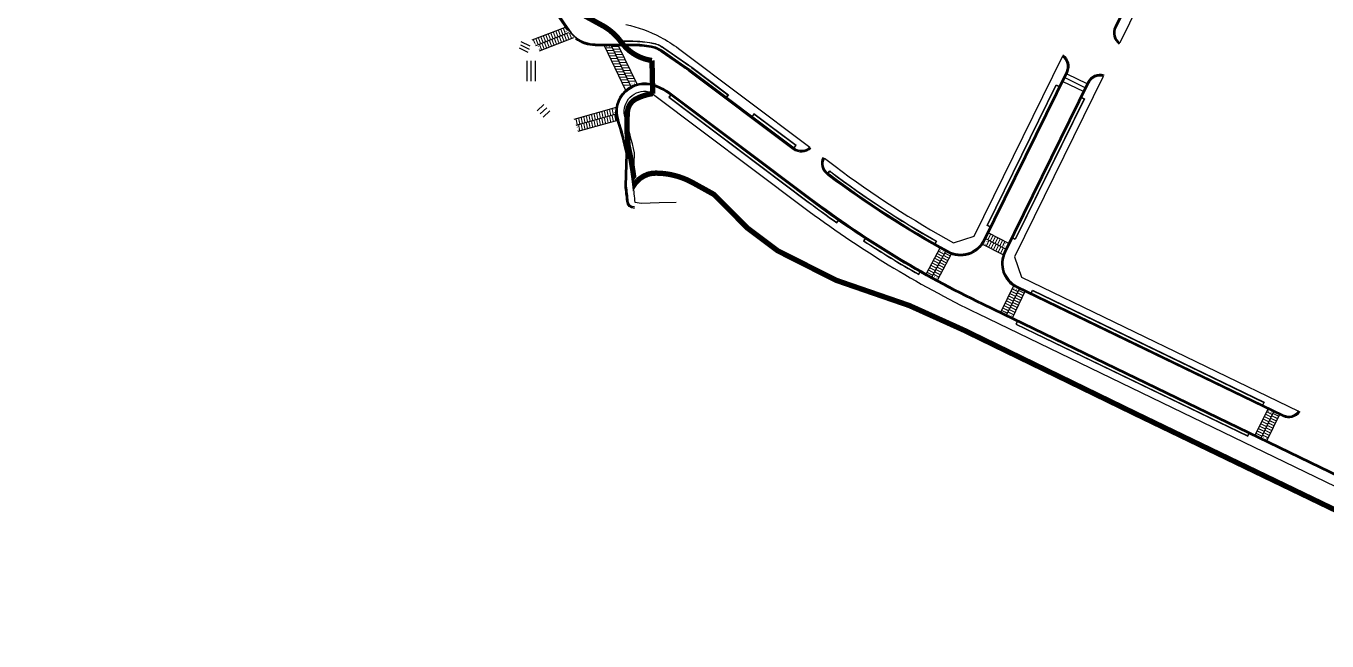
# Model space of a CAD drawing. Header units: millimetres. Extents: x 235041 to 237168, y 422741 to 424190.
# Drawn here: x 236047 to 236657, y 422741 to 423030 of the extents above; entities that cross this region are included whole.
import ezdxf

# ---------------------------------------------------------------- set-up
doc = ezdxf.new("R2010")
doc.units = ezdxf.units.MM
doc.linetypes.add('DASHED2', pattern=[0.375, 0.25, -0.125])
doc.linetypes.add('PHANTOM2', pattern=[1.25, 0.625, -0.125, 0.125, -0.125, 0.125, -0.125])
for name, color, linetype in [('0_210818_탑립전민지구 구역계(최종)', 1, 'PHANTOM2'), ('@@노면표시_11.횡단보도(W6.0_백색)', 7, 'Continuous'), ('@@보도선', 7, 'Continuous'), ('@@횡단보도라인', 7, 'Continuous')]:
    doc.layers.add(name, color=color, linetype=linetype)
doc.layers.add('_낮춤(200x250)_직선', color=7, linetype='Continuous', lineweight=13)

# ---------------------------------------------------------------- blocks, each defined once
blk = doc.blocks.new('계획선 검토')
at = {"layer": '@@보도선', "color": 8}
for points in [[(236265.75, 423066.74, -0.076343), (236300.9, 423027.52, -0.076343)], [(236266.06, 423067.13, -0.077431), (236301.73, 423027.16), (236301.32, 423027.79, 0.25272), (236313.85, 423020.99), (236331.44, 423020.95, -0.046057), (236340.14, 423020.13, -0.105654), (236345.05, 423018.07), (236355.27, 423010.96), (236355.27, 423010.96, -0.019235), (236358.09, 423009.01), (236406.87, 422972.31, 0.365977), (236414.6, 422972.75, 0.365977)], [(236328.26, 423030.24, -0.06874), (236344.38, 423024.41, -0.040272), (236352.89, 423019.03), (236414.35, 422972.79)], [(236266.19, 423067.28, -0.076345), (236301.49, 423027.9, 0.25272), (236313.85, 423021.19), (236331.44, 423021.15, -0.046057), (236340.17, 423020.32, -0.105654), (236345.16, 423018.23), (236355.37, 423011.14, -0.019297), (236358.21, 423009.17), (236406.99, 422972.47, 0.364325), (236414.44, 422972.87, 0.364325)], [(236576.02, 423067.45), (236557.27, 423029.26, 0.369664), (236559.37, 423021.07)], [(236577.35, 423069.02), (236557.71, 423029.04, 0.365977), (236559.59, 423021.52)], [(236577.56, 423068.99), (236557.89, 423028.95, 0.364325), (236559.68, 423021.7)], [(236304.55, 423023.61, 0.162343), (236313.85, 423020.49), (236331.44, 423020.45, -0.046057), (236340.04, 423019.64, -0.105654), (236344.76, 423017.66), (236355.4, 423010.27), (236355.41, 423010.28, -0.016504), (236357.79, 423008.61), (236406.57, 422971.91, 0.365977), (236414.94, 422972.39, 0.365977)], [(236327.54, 423021.16), (236326.85, 423022.58), (236331.45, 423022.57, -0.046057), (236340.44, 423021.72, -0.105654), (236345.97, 423019.4), (236356.16, 423012.32, -0.019143), (236359.06, 423010.31), (236376.23, 422997.39), (236375.37, 422996.26)], [(236327.67, 423021.16), (236327.05, 423022.46), (236331.45, 423022.45, -0.046057), (236340.41, 423021.6, -0.105654), (236345.91, 423019.3), (236356.09, 423012.22, -0.019156), (236358.99, 423010.21), (236376.06, 422997.37), (236375.28, 422996.33)], [(236532.95, 423016.04, -0.369664), (236535.06, 423007.85), (236496.22, 422928.77, -0.428144), (236478.96, 422923.33, -0.035298), (236423, 422959.55), (236422.55, 422959.89, -0.365977), (236420.68, 422968.07, -0.365977)], [(236532.73, 423015.59, -0.365977), (236534.61, 423008.07), (236495.77, 422928.99, -0.428144), (236479.2, 422923.77, -0.035298), (236423.3, 422959.95), (236422.85, 422960.29, -0.365977), (236421.13, 422967.84, -0.365977)], [(236532.64, 423015.41, -0.364325), (236534.43, 423008.16), (236495.59, 422929.08, -0.428144), (236479.3, 422923.95, -0.035298), (236423.42, 422960.11), (236422.97, 422960.45, -0.364325), (236421.29, 422967.72, -0.364325)], [(236421.24, 422967.61), (236426.23, 422963.85, 0.035391), (236481.71, 422927.96), (236491.34, 422931.03), (236532.74, 423015.33)], [(236552.25, 423006.57, 0.369664), (236544.48, 423003.23), (236505.45, 422923.74, 0.415931), (236511.22, 422906.98), (236635.92, 422846.65, 0.369664), (236644.09, 422848.8, 0.365977)], [(236552.03, 423006.11, 0.365977), (236544.93, 423003), (236505.9, 422923.52, 0.415931), (236511.44, 422907.43), (236636.14, 422847.1, 0.365977), (236643.64, 422849.02)], [(236551.94, 423005.93, 0.364325), (236545.11, 423002.92), (236506.08, 422923.43, 0.415931), (236511.53, 422907.61), (236636.22, 422847.28, 0.364325), (236643.46, 422849.11, 0.364325)], [(236332.22, 422944.1, -0.399596), (236328.62, 422947.31, 0.010678), (236327.85, 422954.61), (236328.31, 422969.78, 0.023135), (236324.19, 422985.41, -0.619748), (236341.63, 423002.16, -0.075254), (236349.67, 422997.82), (236414.88, 422948.77, 0.048618), (236495.42, 422899.63), (236754.07, 422774.48, 0.129467), (236826.43, 422760.33), (236858.86, 422762.42, -0.477375), (236872.03, 422748.12, -0.477375)], [(236332.2, 422944.6, -0.399596), (236329.11, 422947.35, 0.010621), (236328.35, 422954.63), (236328.82, 422969.83, 0.023222), (236324.67, 422985.56, -0.619748), (236341.47, 423001.69, -0.075254), (236349.37, 422997.42), (236414.58, 422948.37, 0.048618), (236495.2, 422899.18), (236753.85, 422774.03, 0.129467), (236826.46, 422759.83), (236858.89, 422761.92, -0.477375), (236871.54, 422748.2)], [(236332.2, 422944.8, -0.399596), (236329.31, 422947.37, 0.010599), (236328.56, 422954.64), (236329.02, 422969.84, 0.023257), (236324.86, 422985.62, -0.619748), (236341.4, 423001.5, -0.075254), (236349.25, 422997.26), (236414.46, 422948.21, 0.048618), (236495.11, 422899), (236753.77, 422773.85, 0.129467), (236826.47, 422759.63), (236858.91, 422761.72, -0.477375), (236871.34, 422748.23, -0.477375)], [(236351.79, 422946.77), (236343.84, 422946.63), (236335.38, 422946.34), (236332.54, 422946.88, 0.011324), (236331.74, 422954.79), (236332.21, 422970.13, 0.023799), (236327.9, 422986.57, -0.526601), (236337.69, 422999.05, -0.146225), (236340.44, 422998.03), (236340.54, 422997.96), (236411.65, 422944.47, 0.048618), (236493.07, 422894.79), (236751.73, 422769.64, 0.129467), (236826.77, 422754.96), (236861.23, 422757.18), (236867.99, 422749.87)], [(236349.15, 422997.34), (236348.3, 422996.2), (236413.61, 422947.07, 0.008528), (236427.09, 422937.29), (236427.9, 422938.45)], [(236349.25, 422997.26), (236348.47, 422996.22), (236413.68, 422947.17, 0.008467), (236427.06, 422937.45), (236427.8, 422938.52)], [(236422.88, 422960.52), (236423.73, 422961.66), (236424.27, 422961.25, 0.031509), (236473.77, 422928.68), (236473.11, 422927.42)], [(236422.97, 422960.45), (236423.75, 422961.49), (236424.2, 422961.15, 0.031447), (236473.61, 422928.63), (236473, 422927.48)], [(236440.34, 422930.02), (236439.57, 422928.83, 0.015531), (236465.44, 422913.01), (236466.11, 422914.26)], [(236440.44, 422929.95), (236439.73, 422928.87, 0.015406), (236465.39, 422913.17), (236466, 422914.32)]]:
    blk.add_lwpolyline(points, format="xyb", dxfattribs=at)
for points in [[(236582.29, 423068.01), (236559.59, 423021.78)], [(236551.82, 423005.96), (236510.28, 422921.37), (236513.57, 422911.82), (236643.38, 422849.01)], [(236498.73, 422935.48), (236497.47, 422936.12), (236529.81, 423001.97), (236531.08, 423001.34)], [(236498.79, 422935.59), (236497.63, 422936.18), (236529.86, 423001.81), (236531.03, 423001.24)], [(236541.76, 422996.1), (236543.04, 422995.47), (236510.62, 422929.46), (236509.35, 422930.1)], [(236541.71, 422995.99), (236542.88, 422995.42), (236510.56, 422929.62), (236509.4, 422930.21)], [(236407.08, 422972.4), (236407.94, 422973.54), (236388.21, 422988.37), (236387.36, 422987.24)], [(236406.99, 422972.47), (236407.77, 422973.51), (236388.24, 422988.2), (236387.46, 422987.17)], [(236518.08, 422904.44), (236518.7, 422905.72), (236627.31, 422853.17), (236626.69, 422851.89)], [(236518.19, 422904.39), (236518.76, 422905.56), (236627.15, 422853.11), (236626.58, 422851.94)], [(236511.59, 422891.03), (236510.97, 422889.75), (236619.58, 422837.2), (236620.2, 422838.48)], [(236511.7, 422890.98), (236511.13, 422889.81), (236619.53, 422837.36), (236620.09, 422838.53)]]:
    blk.add_lwpolyline(points, dxfattribs=at)

msp = doc.modelspace()

# ---------------------------------------------------------------- hatches: boundary and pattern name
at = {"layer": '@@노면표시_11.횡단보도(W6.0_백색)', "ltscale": 0.1}
for points in [[(236298.45, 423025.55), (236297.46, 423028.12), (236297.93, 423028.3), (236298.91, 423025.73)], [(236299.61, 423026), (236298.63, 423028.57), (236299.09, 423028.74), (236300.08, 423026.18)], [(236299.43, 423028.14), (236299.89, 423028.07), (236299.83, 423028.21), (236300.21, 423028.36), (236300.15, 423028.5), (236299.78, 423028.35), (236299.73, 423028.49)], [(236285.17, 423021.77), (236285.88, 423020.72), (236286.08, 423020.8), (236285.09, 423023.36), (236284.63, 423023.18)], [(236286.78, 423021.07), (236285.79, 423023.63), (236286.26, 423023.81), (236287.25, 423021.24)], [(236287.95, 423021.51), (236286.96, 423024.08), (236287.43, 423024.26), (236288.41, 423021.69)], [(236289.11, 423021.96), (236288.13, 423024.53), (236288.59, 423024.71), (236289.58, 423022.14)], [(236290.28, 423022.41), (236289.29, 423024.98), (236289.76, 423025.16), (236290.75, 423022.59)], [(236289.88, 423021.72), (236290.86, 423019.15), (236291.33, 423019.33), (236290.34, 423021.9)], [(236291.45, 423022.86), (236290.46, 423025.43), (236290.93, 423025.61), (236291.91, 423023.04)], [(236291.04, 423022.17), (236292.03, 423019.6), (236292.5, 423019.78), (236291.51, 423022.35)], [(236292.61, 423023.31), (236291.63, 423025.87), (236292.09, 423026.05), (236293.08, 423023.49)], [(236292.21, 423022.62), (236293.2, 423020.05), (236293.66, 423020.23), (236292.68, 423022.8)], [(236293.78, 423023.76), (236292.79, 423026.32), (236293.26, 423026.5), (236294.25, 423023.94)], [(236293.38, 423023.07), (236294.36, 423020.5), (236294.83, 423020.68), (236293.84, 423023.24)], [(236294.95, 423024.2), (236293.96, 423026.77), (236294.43, 423026.95), (236295.41, 423024.38)], [(236294.54, 423023.51), (236295.53, 423020.95), (236296, 423021.13), (236295.01, 423023.69)], [(236296.11, 423024.65), (236295.13, 423027.22), (236295.59, 423027.4), (236296.58, 423024.83)], [(236295.71, 423023.96), (236296.7, 423021.4), (236297.16, 423021.57), (236296.18, 423024.14)], [(236297.28, 423025.1), (236296.29, 423027.67), (236296.76, 423027.85), (236297.75, 423025.28)], [(236296.88, 423024.41), (236297.86, 423021.84), (236298.33, 423022.02), (236297.34, 423024.59)], [(236298.04, 423024.86), (236299.03, 423022.29), (236299.5, 423022.47), (236298.51, 423025.04)], [(236299.21, 423025.31), (236300.2, 423022.74), (236300.66, 423022.92), (236299.68, 423025.49)], [(236299.93, 423026.86), (236300.38, 423026.79), (236300.33, 423026.93), (236300.7, 423027.07), (236300.65, 423027.21), (236300.27, 423027.07), (236300.22, 423027.21)], [(236300.38, 423025.76), (236301.36, 423023.19), (236301.83, 423023.37), (236300.84, 423025.94)], [(236302.23, 423025.82), (236301.77, 423026.29), (236301.54, 423026.2), (236302.53, 423023.64), (236303, 423023.82)], [(236287.7, 423020.15), (236287.24, 423020.21), (236287.29, 423020.07), (236286.92, 423019.93), (236286.98, 423019.79), (236287.35, 423019.93), (236287.4, 423019.79)], [(236288.19, 423018.86), (236287.73, 423018.93), (236287.79, 423018.79), (236287.41, 423018.64), (236287.47, 423018.5), (236287.84, 423018.65), (236287.9, 423018.51)], [(236287.54, 423020.82), (236288.53, 423018.26), (236289, 423018.44), (236288.01, 423021)], [(236288.71, 423021.27), (236289.7, 423018.7), (236290.16, 423018.88), (236289.18, 423021.45)], [(236321.76, 423019.08), (236318.68, 423019.09), (236318.44, 423019.59), (236321.52, 423019.58)], [(236319.16, 423019.68), (236319.19, 423020.14), (236319.06, 423020.07), (236318.88, 423020.43), (236318.75, 423020.37), (236318.92, 423020.01), (236318.79, 423019.94)], [(236322.37, 423017.83), (236319.28, 423017.84), (236319.04, 423018.34), (236322.13, 423018.33)], [(236322.97, 423016.58), (236319.89, 423016.59), (236319.65, 423017.09), (236322.73, 423017.08)], [(236323.58, 423015.33), (236320.49, 423015.33), (236320.25, 423015.84), (236323.34, 423015.83)], [(236320.71, 423019.67), (236320.74, 423020.13), (236320.6, 423020.07), (236320.43, 423020.43), (236320.29, 423020.36), (236320.47, 423020), (236320.33, 423019.94)], [(236321.96, 423019.71), (236325.05, 423019.7), (236324.81, 423020.2), (236321.72, 423020.21)], [(236322.57, 423018.46), (236325.65, 423018.45), (236325.41, 423018.95), (236322.32, 423018.96)], [(236323.17, 423017.2), (236326.26, 423017.2), (236326.01, 423017.7), (236322.93, 423017.7)], [(236323.77, 423015.95), (236326.86, 423015.95), (236326.62, 423016.45), (236323.53, 423016.45)], [(236324.18, 423014.08), (236321.1, 423014.08), (236320.85, 423014.58), (236323.94, 423014.58)], [(236324.79, 423012.83), (236321.7, 423012.83), (236321.46, 423013.33), (236324.54, 423013.33)], [(236325.39, 423011.57), (236322.3, 423011.58), (236322.06, 423012.08), (236325.15, 423012.07)], [(236325.99, 423010.32), (236322.91, 423010.33), (236322.67, 423010.83), (236325.75, 423010.82)], [(236324.38, 423014.7), (236327.46, 423014.69), (236327.22, 423015.19), (236324.14, 423015.2)], [(236324.98, 423013.45), (236328.07, 423013.44), (236327.83, 423013.94), (236324.74, 423013.95)], [(236325.59, 423012.2), (236328.67, 423012.19), (236328.43, 423012.69), (236325.35, 423012.7)], [(236326.19, 423010.95), (236329.28, 423010.94), (236329.04, 423011.44), (236325.95, 423011.45)], [(236326.8, 423009.7), (236329.88, 423009.69), (236329.64, 423010.19), (236326.55, 423010.2)], [(236326.6, 423009.07), (236323.51, 423009.08), (236323.27, 423009.58), (236326.36, 423009.57)], [(236327.2, 423007.82), (236324.12, 423007.83), (236323.88, 423008.33), (236326.96, 423008.32)], [(236327.81, 423006.57), (236324.72, 423006.58), (236324.48, 423007.08), (236327.57, 423007.07)], [(236328.41, 423005.32), (236325.33, 423005.32), (236325.08, 423005.82), (236328.17, 423005.82)], [(236329.02, 423004.07), (236325.93, 423004.07), (236325.69, 423004.57), (236328.77, 423004.57)], [(236327.4, 423008.44), (236330.49, 423008.44), (236330.24, 423008.94), (236327.16, 423008.94)], [(236328, 423007.19), (236331.09, 423007.19), (236330.85, 423007.69), (236327.76, 423007.69)], [(236328.61, 423005.94), (236331.69, 423005.93), (236331.45, 423006.44), (236328.37, 423006.44)], [(236329.21, 423004.69), (236332.3, 423004.68), (236332.06, 423005.18), (236328.97, 423005.19)], [(236329.82, 423003.44), (236332.9, 423003.43), (236332.66, 423003.93), (236329.58, 423003.94)], [(236329.62, 423002.81), (236326.53, 423002.82), (236326.29, 423003.32), (236329.38, 423003.31)], [(236330.22, 423001.56), (236327.14, 423001.57), (236326.9, 423002.07), (236329.98, 423002.06)], [(236330.93, 423002.73), (236330.9, 423002.27), (236331.04, 423002.33), (236331.21, 423001.97), (236331.35, 423002.04), (236331.17, 423002.4), (236331.31, 423002.46)], [(236332.11, 423003.09), (236332.08, 423002.63), (236332.22, 423002.7), (236332.39, 423002.34), (236332.52, 423002.4), (236332.35, 423002.76), (236332.49, 423002.83)], [(236305.17, 422983.34), (236304.63, 422986.04), (236305.11, 422986.17), (236305.66, 422983.47)], [(236306.38, 422983.67), (236305.84, 422986.38), (236306.32, 422986.51), (236306.86, 422983.81)], [(236307.59, 422984.01), (236307.05, 422986.71), (236307.53, 422986.85), (236308.07, 422984.14)], [(236308.8, 422984.34), (236308.25, 422987.05), (236308.74, 422987.18), (236309.28, 422984.48)], [(236310, 422984.68), (236309.46, 422987.38), (236309.94, 422987.52), (236310.49, 422984.81)], [(236311.21, 422985.01), (236310.67, 422987.72), (236311.15, 422987.85), (236311.69, 422985.15)], [(236312.42, 422985.35), (236311.88, 422988.05), (236312.36, 422988.19), (236312.9, 422985.48)], [(236313.63, 422985.69), (236313.08, 422988.39), (236313.57, 422988.52), (236314.11, 422985.82)], [(236314.83, 422986.02), (236314.29, 422988.72), (236314.77, 422988.86), (236315.32, 422986.16)], [(236314.33, 422985.36), (236314.87, 422982.66), (236315.35, 422982.79), (236314.81, 422985.5)], [(236316.04, 422986.36), (236315.5, 422989.06), (236315.98, 422989.19), (236316.52, 422986.49)], [(236315.54, 422985.7), (236316.08, 422982.99), (236316.56, 422983.13), (236316.02, 422985.83)], [(236317.25, 422986.69), (236316.71, 422989.4), (236317.19, 422989.53), (236317.73, 422986.83)], [(236316.74, 422986.03), (236317.29, 422983.33), (236317.77, 422983.46), (236317.23, 422986.17)], [(236318.46, 422987.03), (236317.91, 422989.73), (236318.4, 422989.87), (236318.94, 422987.16)], [(236317.95, 422986.37), (236318.49, 422983.67), (236318.98, 422983.8), (236318.43, 422986.5)], [(236319.66, 422987.36), (236319.12, 422990.07), (236319.6, 422990.2), (236320.15, 422987.5)], [(236319.16, 422986.71), (236319.7, 422984), (236320.18, 422984.14), (236319.64, 422986.84)], [(236320.87, 422987.7), (236320.33, 422990.4), (236320.81, 422990.54), (236321.35, 422987.83)], [(236320.37, 422987.04), (236320.91, 422984.34), (236321.39, 422984.47), (236320.85, 422987.18)], [(236322.08, 422988.03), (236321.54, 422990.74), (236322.02, 422990.87), (236322.56, 422988.17)], [(236321.57, 422987.38), (236322.12, 422984.67), (236322.6, 422984.81), (236322.06, 422987.51)], [(236322.25, 422990.22), (236322.7, 422990.11), (236322.66, 422990.26), (236323.04, 422990.37), (236323, 422990.51), (236322.62, 422990.4), (236322.58, 422990.55)], [(236322.52, 422988.87), (236322.97, 422988.76), (236322.93, 422988.91), (236323.31, 422989.01), (236323.27, 422989.16), (236322.89, 422989.05), (236322.85, 422989.2)], [(236322.78, 422987.71), (236323.32, 422985.01), (236323.81, 422985.14), (236323.26, 422987.85)], [(236305.92, 422982.31), (236305.47, 422982.42), (236305.51, 422982.28), (236305.12, 422982.17), (236305.16, 422982.02), (236305.55, 422982.13), (236305.59, 422981.99)], [(236306.19, 422980.96), (236305.74, 422981.07), (236305.78, 422980.92), (236305.4, 422980.82), (236305.44, 422980.67), (236305.82, 422980.78), (236305.86, 422980.63)], [(236305.88, 422983.01), (236306.42, 422980.31), (236306.9, 422980.44), (236306.36, 422983.15)], [(236307.08, 422983.35), (236307.63, 422980.64), (236308.11, 422980.78), (236307.57, 422983.48)], [(236308.29, 422983.68), (236308.83, 422980.98), (236309.32, 422981.11), (236308.77, 422983.82)], [(236309.5, 422984.02), (236310.04, 422981.32), (236310.52, 422981.45), (236309.98, 422984.15)], [(236310.71, 422984.36), (236311.25, 422981.65), (236311.73, 422981.79), (236311.19, 422984.49)], [(236311.91, 422984.69), (236312.46, 422981.99), (236312.94, 422982.12), (236312.4, 422984.83)], [(236313.12, 422985.03), (236313.66, 422982.32), (236314.15, 422982.46), (236313.6, 422985.16)], [(236498.16, 422929.46), (236499.37, 422931.93), (236498.93, 422932.16), (236497.71, 422929.69)], [(236499.27, 422928.9), (236500.49, 422931.36), (236500.04, 422931.59), (236498.83, 422929.12)], [(236500.39, 422928.33), (236501.6, 422930.8), (236501.16, 422931.03), (236499.94, 422928.56)], [(236475.35, 422924.04), (236475.74, 422924.29), (236475.6, 422924.36), (236475.79, 422924.71), (236475.66, 422924.78), (236475.47, 422924.43), (236475.34, 422924.5)], [(236497.05, 422927.15), (236496.8, 422927.53), (236496.73, 422927.4), (236496.37, 422927.58), (236496.3, 422927.44), (236496.66, 422927.26), (236496.59, 422927.13)], [(236498.5, 422928.73), (236497.28, 422926.26), (236496.84, 422926.49), (236498.05, 422928.96)], [(236497.66, 422928.38), (236497.4, 422928.77), (236497.34, 422928.63), (236496.98, 422928.81), (236496.91, 422928.68), (236497.27, 422928.5), (236497.2, 422928.36)], [(236499.61, 422928.17), (236498.4, 422925.7), (236497.95, 422925.92), (236499.17, 422928.39)], [(236500.73, 422927.6), (236499.51, 422925.13), (236499.07, 422925.36), (236500.28, 422927.83)], [(236501.84, 422927.04), (236500.63, 422924.57), (236500.18, 422924.79), (236501.4, 422927.26)], [(236501.5, 422927.77), (236502.72, 422930.24), (236502.27, 422930.46), (236501.06, 422927.99)], [(236502.96, 422926.47), (236501.74, 422924), (236501.3, 422924.23), (236502.51, 422926.7)], [(236502.62, 422927.2), (236503.83, 422929.67), (236503.39, 422929.9), (236502.17, 422927.43)], [(236504.07, 422925.91), (236502.86, 422923.44), (236502.41, 422923.66), (236503.63, 422926.13)], [(236503.74, 422926.64), (236504.95, 422929.11), (236504.5, 422929.33), (236503.29, 422926.86)], [(236505.19, 422925.34), (236503.98, 422922.87), (236503.53, 422923.1), (236504.74, 422925.57)], [(236504.85, 422926.07), (236506.06, 422928.54), (236505.62, 422928.77), (236504.4, 422926.3)], [(236505.24, 422926.64), (236505.5, 422926.26), (236505.57, 422926.4), (236505.92, 422926.22), (236505.99, 422926.35), (236505.63, 422926.53), (236505.7, 422926.66)], [(236505.85, 422927.88), (236506.1, 422927.5), (236506.17, 422927.63), (236506.53, 422927.45), (236506.6, 422927.58), (236506.24, 422927.76), (236506.31, 422927.9)], [(236473.96, 422917.03), (236471.53, 422918.32), (236471.76, 422918.76), (236474.19, 422917.47)], [(236474.54, 422918.13), (236472.11, 422919.42), (236472.35, 422919.86), (236474.78, 422918.57)], [(236475.13, 422919.23), (236472.7, 422920.52), (236472.94, 422920.97), (236475.36, 422919.68)], [(236475.72, 422920.34), (236473.29, 422921.63), (236473.52, 422922.07), (236475.95, 422920.78)], [(236476.3, 422921.44), (236473.87, 422922.73), (236474.11, 422923.17), (236476.54, 422921.88)], [(236476.89, 422922.55), (236474.46, 422923.84), (236474.7, 422924.28), (236477.12, 422922.99)], [(236475.28, 422918.45), (236477.71, 422917.16), (236477.94, 422917.6), (236475.51, 422918.89)], [(236475.86, 422919.55), (236478.29, 422918.26), (236478.53, 422918.7), (236476.1, 422919.99)], [(236476.45, 422920.65), (236478.88, 422919.36), (236479.11, 422919.81), (236476.69, 422921.1)], [(236476.56, 422923.4), (236476.95, 422923.65), (236476.82, 422923.72), (236477.01, 422924.07), (236476.87, 422924.14), (236476.69, 422923.79), (236476.55, 422923.86)], [(236477.04, 422921.76), (236479.47, 422920.47), (236479.7, 422920.91), (236477.27, 422922.2)], [(236477.62, 422922.86), (236480.05, 422921.57), (236480.29, 422922.01), (236477.86, 422923.3)], [(236471.61, 422912.61), (236469.18, 422913.9), (236469.42, 422914.34), (236471.84, 422913.05)], [(236472.2, 422913.72), (236469.77, 422915.01), (236470, 422915.45), (236472.43, 422914.16)], [(236472.78, 422914.82), (236470.35, 422916.11), (236470.59, 422916.55), (236473.02, 422915.26)], [(236473.37, 422915.92), (236470.94, 422917.21), (236471.18, 422917.66), (236473.6, 422916.36)], [(236472.34, 422912.93), (236474.77, 422911.64), (236475.01, 422912.08), (236472.58, 422913.37)], [(236472.9, 422912.52), (236472.52, 422912.27), (236472.65, 422912.2), (236472.46, 422911.85), (236472.59, 422911.78), (236472.78, 422912.13), (236472.91, 422912.06)], [(236472.93, 422914.03), (236475.36, 422912.74), (236475.59, 422913.18), (236473.17, 422914.47)], [(236473.52, 422915.14), (236475.95, 422913.85), (236476.18, 422914.29), (236473.75, 422915.58)], [(236474.1, 422916.24), (236476.53, 422914.95), (236476.77, 422915.39), (236474.34, 422916.68)], [(236474.69, 422917.34), (236477.12, 422916.05), (236477.35, 422916.49), (236474.93, 422917.79)], [(236474.12, 422911.87), (236473.73, 422911.62), (236473.86, 422911.55), (236473.68, 422911.2), (236473.81, 422911.13), (236474, 422911.48), (236474.13, 422911.41)], [(236511.52, 422904.96), (236509.05, 422906.16), (236509.27, 422906.61), (236511.74, 422905.41)], [(236509.93, 422906.4), (236510.31, 422906.66), (236510.17, 422906.73), (236510.34, 422907.09), (236510.21, 422907.15), (236510.04, 422906.79), (236509.9, 422906.86)], [(236511.17, 422905.8), (236511.54, 422906.06), (236511.41, 422906.13), (236511.58, 422906.49), (236511.45, 422906.55), (236511.27, 422906.19), (236511.14, 422906.26)], [(236508.8, 422899.33), (236506.33, 422900.53), (236506.54, 422900.98), (236509.02, 422899.78)], [(236509.35, 422900.46), (236506.87, 422901.66), (236507.09, 422902.11), (236509.56, 422900.91)], [(236509.89, 422901.59), (236507.42, 422902.78), (236507.63, 422903.23), (236510.11, 422902.04)], [(236510.44, 422902.71), (236507.96, 422903.91), (236508.18, 422904.36), (236510.65, 422903.16)], [(236510.98, 422903.84), (236508.5, 422905.03), (236508.72, 422905.48), (236511.2, 422904.29)], [(236509.52, 422899.68), (236512, 422898.48), (236512.22, 422898.93), (236509.74, 422900.13)], [(236510.07, 422900.8), (236512.54, 422899.61), (236512.76, 422900.06), (236510.29, 422901.25)], [(236510.61, 422901.93), (236513.09, 422900.73), (236513.31, 422901.18), (236510.83, 422902.38)], [(236511.16, 422903.06), (236513.63, 422901.86), (236513.85, 422902.31), (236511.38, 422903.51)], [(236511.7, 422904.18), (236514.18, 422902.98), (236514.39, 422903.43), (236511.92, 422904.63)], [(236512.25, 422905.31), (236514.72, 422904.11), (236514.94, 422904.56), (236512.46, 422905.76)], [(236506.62, 422894.83), (236504.15, 422896.03), (236504.37, 422896.48), (236506.84, 422895.28)], [(236507.17, 422895.96), (236504.69, 422897.16), (236504.91, 422897.61), (236507.39, 422896.41)], [(236507.71, 422897.08), (236505.24, 422898.28), (236505.46, 422898.73), (236507.93, 422897.53)], [(236508.26, 422898.21), (236505.78, 422899.41), (236506, 422899.86), (236508.48, 422898.66)], [(236507.35, 422895.18), (236509.82, 422893.98), (236510.04, 422894.43), (236507.56, 422895.63)], [(236507.92, 422894.79), (236507.54, 422894.53), (236507.68, 422894.46), (236507.51, 422894.1), (236507.64, 422894.04), (236507.81, 422894.4), (236507.95, 422894.33)], [(236507.89, 422896.3), (236510.37, 422895.11), (236510.58, 422895.56), (236508.11, 422896.75)], [(236508.44, 422897.43), (236510.91, 422896.23), (236511.13, 422896.68), (236508.65, 422897.88)], [(236509.16, 422894.19), (236508.78, 422893.93), (236508.92, 422893.86), (236508.74, 422893.5), (236508.88, 422893.44), (236509.05, 422893.8), (236509.19, 422893.73)], [(236508.98, 422898.55), (236511.46, 422897.36), (236511.67, 422897.81), (236509.2, 422899)], [(236629.09, 422843.91), (236626.61, 422845.11), (236626.83, 422845.56), (236629.3, 422844.36)], [(236629.63, 422845.04), (236627.16, 422846.24), (236627.37, 422846.69), (236629.85, 422845.49)], [(236630.18, 422846.16), (236627.7, 422847.36), (236627.92, 422847.81), (236630.39, 422846.61)], [(236630.72, 422847.29), (236628.24, 422848.49), (236628.46, 422848.94), (236630.94, 422847.74)], [(236629.12, 422848.73), (236629.5, 422848.99), (236629.37, 422849.05), (236629.54, 422849.41), (236629.41, 422849.48), (236629.23, 422849.12), (236629.1, 422849.18)], [(236630.36, 422848.13), (236630.74, 422848.39), (236630.6, 422848.45), (236630.78, 422848.81), (236630.64, 422848.88), (236630.47, 422848.52), (236630.33, 422848.59)], [(236630.35, 422845.38), (236632.83, 422844.18), (236633.05, 422844.63), (236630.57, 422845.83)], [(236630.9, 422846.51), (236633.37, 422845.31), (236633.59, 422845.76), (236631.12, 422846.96)], [(236631.44, 422847.63), (236633.92, 422846.44), (236634.14, 422846.89), (236631.66, 422848.08)], [(236626.36, 422838.29), (236623.89, 422839.48), (236624.11, 422839.93), (236626.58, 422838.74)], [(236626.91, 422839.41), (236624.43, 422840.61), (236624.65, 422841.06), (236627.13, 422839.86)], [(236627.45, 422840.54), (236624.98, 422841.73), (236625.2, 422842.18), (236627.67, 422840.99)], [(236628, 422841.66), (236625.52, 422842.86), (236625.74, 422843.31), (236628.22, 422842.11)], [(236628.54, 422842.79), (236626.07, 422843.98), (236626.28, 422844.43), (236628.76, 422843.24)], [(236627.09, 422838.63), (236629.56, 422837.43), (236629.78, 422837.88), (236627.3, 422839.08)], [(236627.63, 422839.76), (236630.11, 422838.56), (236630.32, 422839.01), (236627.85, 422840.21)], [(236628.18, 422840.88), (236630.65, 422839.68), (236630.87, 422840.13), (236628.39, 422841.33)], [(236628.72, 422842.01), (236631.2, 422840.81), (236631.41, 422841.26), (236628.94, 422842.46)], [(236629.26, 422843.13), (236631.74, 422841.93), (236631.96, 422842.38), (236629.48, 422843.58)], [(236629.81, 422844.26), (236632.28, 422843.06), (236632.5, 422843.51), (236630.03, 422844.71)], [(236625.82, 422837.16), (236623.34, 422838.36), (236623.56, 422838.81), (236626.04, 422837.61)], [(236626.54, 422837.51), (236629.02, 422836.31), (236629.24, 422836.76), (236626.76, 422837.96)], [(236627.12, 422837.12), (236626.74, 422836.85), (236626.88, 422836.79), (236626.7, 422836.43), (236626.84, 422836.36), (236627.01, 422836.72), (236627.15, 422836.66)], [(236628.36, 422836.52), (236627.98, 422836.26), (236628.11, 422836.19), (236627.94, 422835.83), (236628.07, 422835.76), (236628.25, 422836.12), (236628.38, 422836.06)]]:
    msp.add_hatch(color=256, dxfattribs=at).paths.add_polyline_path(points)

# ---------------------------------------------------------------- linework, layer by layer
at = {"layer": '0_210818_탑립전민지구 구역계(최종)', "linetype": 'PHANTOM2', "ltscale": 25, "const_width": 2.5, "flags": 128}
msp.add_lwpolyline([(236867.66, 422747.63, 0.021186), (236885.26, 422915.27), (236886.11, 422928.9, -0.032553), (236901.13, 423046.31), (236899.13, 423047.27), (236898.44, 423047.22), (236879.73, 423051.09), (236869.99, 423051.11), (236869.81, 423052.8), (236868.95, 423051.03), (236849.07, 423054.45), (236844.7, 423055.13), (236835.33, 423056.62), (236813.58, 423060.15), (236792.76, 423063.47), (236782.6, 423065.13), (236775.93, 423066.11), (236751.59, 423069.9), (236720.81, 423074.75), (236713.08, 423075.95), (236689.4, 423079.67), (236668.57, 423083.09), (236655.13, 423085.33), (236626.56, 423090.01), (236619.86, 423087.24), (236619.5, 423091.35), (236573.2, 423098.91), (236563.59, 423100.59), (236555.54, 423102.55), (236551.83, 423103.34), (236539.11, 423105.18), (236522.39, 423107.36), (236520.56, 423107.94), (236480.9, 423116.21), (236440.31, 423124.68), (236435.98, 423125.58), (236422.24, 423129.5), (236403.6, 423134.81), (236369.47, 423144.53), (236362.34, 423146.19), (236361.26, 423148.44), (236359.13, 423147.43), (236325.31, 423158.42), (236319.58, 423160.76), (236310.5, 423164.47), (236281.57, 423176.74), (236254.91, 423189.08), (236248.88, 423191.72), (236247.32, 423193.48), (236246.85, 423193.68), (236204.32, 423215.17), (236178.28, 423231.61), (236160.68, 423243.76), (236158.6, 423245.21), (236150.27, 423255.08), (236138.08, 423264.54), (236134.32, 423265.14), (236134.65, 423266.15), (236132.56, 423266.93), (236132.59, 423267.36), (236128.69, 423270.15), (236110.39, 423285.58), (236110.04, 423285.81), (236109.73, 423286.06), (236071.69, 423316.56), (236066.38, 423320.81), (236064.15, 423321.7), (236055.16, 423329.32), (236055.13, 423329.23), (236054.84, 423328.34), (236054.56, 423327.46), (236054.34, 423326.75, 0.146269), (236053.81, 423249.99), (236053.81, 423249.99, 0.146826), (236095.72, 423185.35), (236096.29, 423184.87), (236097.01, 423184.27), (236097.72, 423183.68), (236098.44, 423183.09), (236099.17, 423182.51), (236099.9, 423181.93), (236100.64, 423181.35), (236101.38, 423180.78), (236102.13, 423180.21), (236102.88, 423179.64), (236103.64, 423179.07), (236104.4, 423178.51), (236105.16, 423177.95), (236105.93, 423177.39), (236106.71, 423176.84), (236107.48, 423176.28), (236108.26, 423175.73), (236109.05, 423175.18), (236109.84, 423174.63), (236110.63, 423174.09), (236111.42, 423173.54), (236112.22, 423173), (236113.02, 423172.46), (236113.83, 423171.92), (236114.64, 423171.38), (236115.45, 423170.84), (236116.26, 423170.3), (236117.08, 423169.76), (236117.9, 423169.23), (236118.72, 423168.69), (236119.54, 423168.15), (236120.37, 423167.62), (236121.2, 423167.08), (236122.03, 423166.55), (236122.86, 423166.01), (236123.7, 423165.47), (236124.54, 423164.94), (236125.38, 423164.4), (236126.22, 423163.86), (236136.17, 423157.48), (236136.17, 423157.48), (236147.58, 423150.16), (236153.5, 423146.36), (236235.8, 423093.59), (236236.64, 423093.05), (236237.49, 423092.51), (236238.33, 423091.97), (236239.18, 423091.43), (236240.02, 423090.88), (236240.87, 423090.33), (236241.73, 423089.78), (236242.58, 423089.23), (236243.43, 423088.68), (236244.29, 423088.12), (236245.14, 423087.56), (236246, 423087), (236246.85, 423086.44), (236247.71, 423085.87), (236248.56, 423085.3), (236249.42, 423084.73), (236250.28, 423084.16), (236251.13, 423083.58), (236251.99, 423082.99), (236252.85, 423082.41), (236253.7, 423081.82), (236254.56, 423081.22), (236255.42, 423080.63), (236256.27, 423080.02), (236257.13, 423079.42), (236257.98, 423078.81), (236258.83, 423078.19), (236259.69, 423077.57), (236260.54, 423076.95), (236261.39, 423076.32), (236262.23, 423075.68), (236263.08, 423075.04), (236263.93, 423074.4), (236264.77, 423073.74), (236265.61, 423073.09), (236266.45, 423072.42), (236267.29, 423071.76), (236268.12, 423071.08), (236268.76, 423070.55, -0.008275), (236273.24, 423066.75), (236273.24, 423066.75, -0.031327), (236288.99, 423051.07, 0.00148), (236289.33, 423050.68, 0.096511), (236316.02, 423030.49, -0.122693), (236326.01, 423022.09, 0.203479), (236340.45, 423013.41), (236340.54, 423009.88), (236340.73, 423001.44), (236340.81, 422997.92, 0.079943), (236333.08, 422995.48, 0.262936), (236328.97, 422989.35, 0.0185), (236328.71, 422982.66, 0.00743), (236328.74, 422979.97), (236329.32, 422973.32), (236329.32, 422973.32), (236330.14, 422969.48), (236330.72, 422966.41), (236331.16, 422963.85), (236331.59, 422961.12), (236331.97, 422958.44), (236332.3, 422955.81), (236332.34, 422955.47), (236332.6, 422955.85), (236333.41, 422956.79), (236334.84, 422958.1), (236336.52, 422959.19), (236338.56, 422960.08), (236340.22, 422960.45), (236342.2, 422960.61), (236343.82, 422960.57), (236345.85, 422960.42), (236347.89, 422960.15), (236349.4, 422959.87), (236351.58, 422959.35), (236352.94, 422958.95), (236354.97, 422958.25), (236356.35, 422957.69), (236358.09, 422956.88), (236359.61, 422956.09), (236369.49, 422950.61), (236385.21, 422934.83), (236393.49, 422928.61), (236399.32, 422924.23), (236426.6, 422910.42), (236430.99, 422908.89), (236441.75, 422905.17), (236461.04, 422898.51), (236486.49, 422887.01), (236567.61, 422847.48), (236579.32, 422841.83), (236785.22, 422742.49), (236862.19, 422747.03)], format="xyb", close=True, dxfattribs=at)
at = {"layer": '0_210818_탑립전민지구 구역계(최종)', "linetype": 'PHANTOM2', "ltscale": 25, "const_width": 2.5}
msp.add_lwpolyline([(236567.61, 422847.48), (236579.32, 422841.83)], dxfattribs=at)
at = {"layer": '@@횡단보도라인', "color": 6}
for points in [[(236284.3, 423023.06), (236299.89, 423029.05)], [(236287.74, 423017.95), (236303.88, 423024.15)], [(236318.01, 423020.48), (236328.12, 422999.55)], [(236324.68, 423020.46), (236333.38, 423002.44)], [(236281.77, 423013.3), (236281.75, 423003.8)], [(236285.77, 423013.2), (236285.75, 423003.69)], [(236532.98, 423003.62), (236542.4, 422998.99)], [(236534.74, 423007.21), (236544.17, 423002.58)], [(236323.71, 422991.34), (236303.81, 422985.81)], [(236324.24, 422985.26), (236305.75, 422980.12)], [(236498.09, 422932.58), (236507.46, 422927.83)], [(236475.28, 422925.38), (236468.94, 422913.46)], [(236495.33, 422927.25), (236504.89, 422922.41)], [(236480.59, 422922.58), (236474.19, 422910.55)], [(236509.83, 422907.77), (236503.9, 422895.53)], [(236515.18, 422905.06), (236509.3, 422892.91)], [(236628.98, 422850), (236623.1, 422837.85)], [(236634.38, 422847.39), (236628.5, 422835.24)]]:
    msp.add_lwpolyline(points, dxfattribs=at)
at = {"layer": '@@횡단보도라인', "color": 6, "ltscale": 0.1}
for points in [[(236283.37, 423020.19), (236279.21, 423022.17)], [(236278.26, 423019.31), (236282.32, 423017.37)], [(236289.81, 422992.72), (236286.7, 422989.83)], [(236292.54, 422989.79), (236289.43, 422986.9)]]:
    msp.add_lwpolyline(points, dxfattribs=at)
at = {"layer": '@@횡단보도라인', "color": 1}
for points in [[(236286.05, 423020.52), (236301.57, 423026.48)], [(236321.34, 423020.47), (236330.6, 423001.3)], [(236283.77, 423013.2), (236283.75, 423003.7)], [(236533.86, 423005.42), (236543.28, 423000.79)], [(236323.63, 422988.21), (236304.81, 422982.97)], [(236496.77, 422929.89), (236506.13, 422925.14)], [(236477.9, 422923.92), (236471.56, 422912)], [(236512.48, 422906.37), (236506.6, 422894.22)], [(236631.68, 422848.7), (236625.8, 422836.55)]]:
    msp.add_lwpolyline(points, dxfattribs=at)
at = {"layer": '@@횡단보도라인', "color": 1, "ltscale": 0.1}
for points in [[(236278.83, 423020.7), (236282.91, 423018.75)], [(236291.18, 422991.26), (236288.06, 422988.36)]]:
    msp.add_lwpolyline(points, dxfattribs=at)

# ---------------------------------------------------------------- block references
at = {"layer": '_낮춤(200x250)_직선', "color": 50, "linetype": 'DASHED2', "ltscale": 2}
msp.add_blockref('계획선 검토', (0, 0), dxfattribs=at)

doc.saveas('drawing.dxf')
